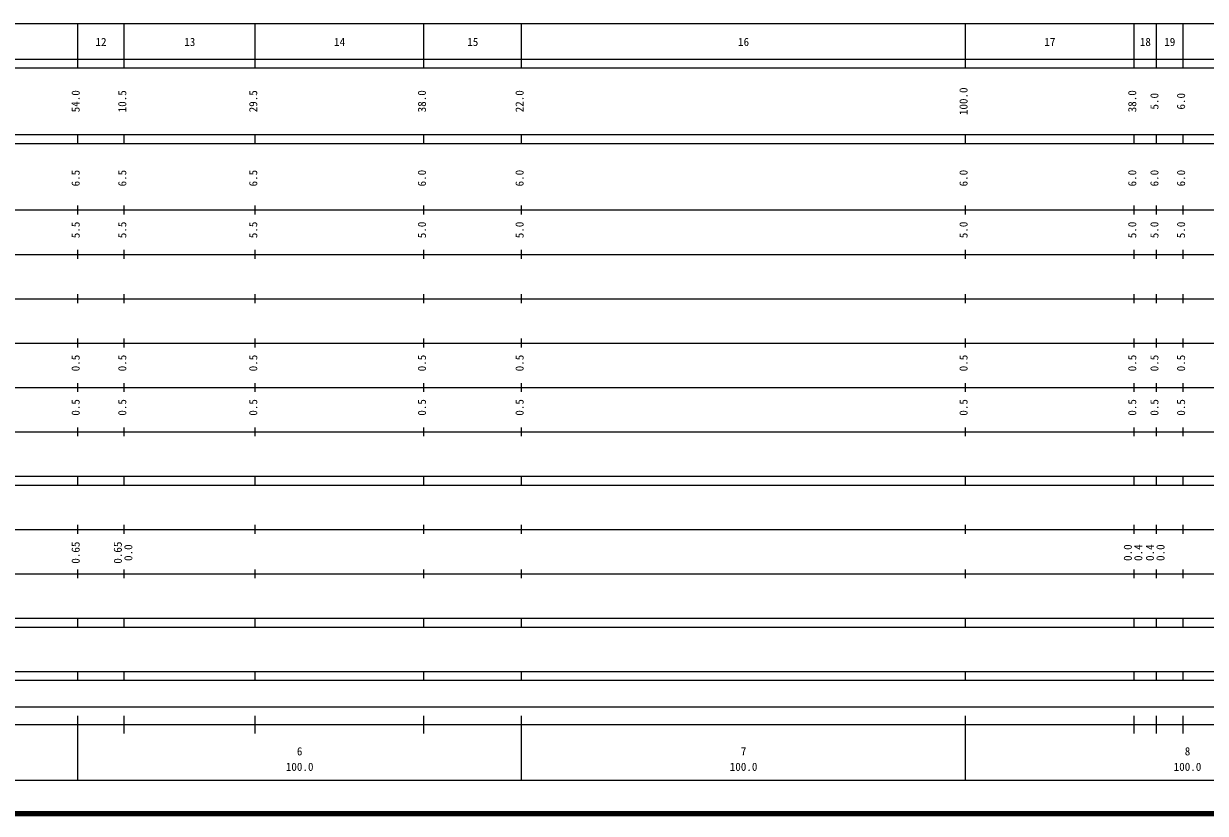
# Model space of a CAD drawing. Units: millimetres on the paper, enlarged 1000 times. Extents: x 40000 to 680000, y 20000 to 380000.
# Drawn here: x 255829 to 522022, y 20000 to 198000 of the extents above; entities that cross this region are included whole.
import ezdxf
from ezdxf.enums import TextEntityAlignment as Align

# ---------------------------------------------------------------- set-up
doc = ezdxf.new("R2010")
doc.units = ezdxf.units.MM
doc.header["$LTSCALE"] = 1000
doc.layers.add('M-TTL', color=2, linetype='Continuous', lineweight=140)
doc.layers.add('M-TTL-BAND', color=7, linetype='Continuous', lineweight=25)
doc.styles.add('ＭＳ ゴシック', font='')
doc.styles.get('ＭＳ ゴシック').set_extended_font_data('MS Gothic')

msp = doc.modelspace()

# ---------------------------------------------------------------- linework, layer by layer
at = {"layer": 'M-TTL'}
msp.add_line((40000, 20000), (680000, 20000), dxfattribs=at)
at = {"layer": 'M-TTL-BAND'}
for p, q in [((68000, 198000), (579000, 198000)), ((268000, 188000), (268000, 198000)), ((278500, 188000), (278500, 198000)), ((308000, 188000), (308000, 198000)), ((346000, 188000), (346000, 198000)), ((368000, 188000), (368000, 198000)), ((468000, 188000), (468000, 198000)), ((506000, 188000), (506000, 198000)), ((511000, 188000), (511000, 198000)), ((517000, 188000), (517000, 198000)), ((40000, 190000), (579000, 190000)), ((40000, 188000), (579000, 188000)), ((40000, 173000), (579000, 173000)), ((40000, 171000), (579000, 171000)), ((268000, 171000), (268000, 173000)), ((278500, 171000), (278500, 173000)), ((308000, 171000), (308000, 173000)), ((346000, 171000), (346000, 173000)), ((368000, 171000), (368000, 173000)), ((468000, 171000), (468000, 173000)), ((506000, 171000), (506000, 173000)), ((511000, 171000), (511000, 173000)), ((517000, 171000), (517000, 173000)), ((40000, 156000), (579000, 156000)), ((268000, 155000), (268000, 157000)), ((278500, 155000), (278500, 157000)), ((308000, 155000), (308000, 157000)), ((346000, 155000), (346000, 157000)), ((368000, 155000), (368000, 157000)), ((468000, 155000), (468000, 157000)), ((506000, 155000), (506000, 157000)), ((511000, 155000), (511000, 157000)), ((517000, 155000), (517000, 157000)), ((268000, 145000), (268000, 147000)), ((278500, 145000), (278500, 147000)), ((308000, 145000), (308000, 147000)), ((346000, 145000), (346000, 147000)), ((368000, 145000), (368000, 147000)), ((468000, 145000), (468000, 147000)), ((506000, 145000), (506000, 147000)), ((511000, 145000), (511000, 147000)), ((517000, 145000), (517000, 147000)), ((46000, 146000), (579000, 146000)), ((52000, 136000), (579000, 136000)), ((268000, 135000), (268000, 137000)), ((278500, 135000), (278500, 137000)), ((308000, 135000), (308000, 137000)), ((346000, 135000), (346000, 137000)), ((368000, 135000), (368000, 137000)), ((468000, 135000), (468000, 137000)), ((506000, 135000), (506000, 137000)), ((511000, 135000), (511000, 137000)), ((517000, 135000), (517000, 137000)), ((46000, 126000), (579000, 126000)), ((268000, 125000), (268000, 127000)), ((278500, 125000), (278500, 127000)), ((308000, 125000), (308000, 127000)), ((346000, 125000), (346000, 127000)), ((368000, 125000), (368000, 127000)), ((468000, 125000), (468000, 127000)), ((506000, 125000), (506000, 127000)), ((511000, 125000), (511000, 127000)), ((517000, 125000), (517000, 127000)), ((52000, 116000), (579000, 116000)), ((268000, 115000), (268000, 117000)), ((278500, 115000), (278500, 117000)), ((308000, 115000), (308000, 117000)), ((346000, 115000), (346000, 117000)), ((368000, 115000), (368000, 117000)), ((468000, 115000), (468000, 117000)), ((506000, 115000), (506000, 117000)), ((511000, 115000), (511000, 117000)), ((517000, 115000), (517000, 117000)), ((268000, 105000), (268000, 107000)), ((278500, 105000), (278500, 107000)), ((308000, 105000), (308000, 107000)), ((346000, 105000), (346000, 107000)), ((368000, 105000), (368000, 107000)), ((468000, 105000), (468000, 107000)), ((506000, 105000), (506000, 107000)), ((511000, 105000), (511000, 107000)), ((517000, 105000), (517000, 107000)), ((46000, 106000), (579000, 106000)), ((40000, 96000), (579000, 96000)), ((268000, 94000), (268000, 96000)), ((278500, 94000), (278500, 96000)), ((308000, 94000), (308000, 96000)), ((346000, 94000), (346000, 96000)), ((368000, 94000), (368000, 96000)), ((468000, 94000), (468000, 96000)), ((506000, 94000), (506000, 96000)), ((511000, 94000), (511000, 96000)), ((517000, 94000), (517000, 96000)), ((40000, 94000), (579000, 94000)), ((49000, 84000), (579000, 84000)), ((268000, 83000), (268000, 85000)), ((278500, 83000), (278500, 85000)), ((308000, 83000), (308000, 85000)), ((346000, 83000), (346000, 85000)), ((368000, 83000), (368000, 85000)), ((468000, 83000), (468000, 85000)), ((506000, 83000), (506000, 85000)), ((511000, 83000), (511000, 85000)), ((517000, 83000), (517000, 85000)), ((268000, 73000), (268000, 75000)), ((278500, 73000), (278500, 75000)), ((308000, 73000), (308000, 75000)), ((346000, 73000), (346000, 75000)), ((368000, 73000), (368000, 75000)), ((468000, 73000), (468000, 75000)), ((506000, 73000), (506000, 75000)), ((511000, 73000), (511000, 75000)), ((517000, 73000), (517000, 75000)), ((40000, 74000), (579000, 74000)), ((40000, 64000), (579000, 64000)), ((268000, 62000), (268000, 64000)), ((278500, 62000), (278500, 64000)), ((308000, 62000), (308000, 64000)), ((346000, 62000), (346000, 64000)), ((368000, 62000), (368000, 64000)), ((468000, 62000), (468000, 64000)), ((506000, 62000), (506000, 64000)), ((511000, 62000), (511000, 64000)), ((517000, 62000), (517000, 64000)), ((40000, 62000), (579000, 62000)), ((40000, 52000), (579000, 52000)), ((268000, 50000), (268000, 52000)), ((278500, 50000), (278500, 52000)), ((308000, 50000), (308000, 52000)), ((346000, 50000), (346000, 52000)), ((368000, 50000), (368000, 52000)), ((468000, 50000), (468000, 52000)), ((506000, 50000), (506000, 52000)), ((511000, 50000), (511000, 52000)), ((517000, 50000), (517000, 52000)), ((40000, 50000), (579000, 50000)), ((85500, 44000), (565000, 44000)), ((40000, 40000), (579000, 40000)), ((268000, 27500), (268000, 42000)), ((278500, 38000), (278500, 42000)), ((308000, 38000), (308000, 42000)), ((346000, 38000), (346000, 42000)), ((368000, 27500), (368000, 42000)), ((468000, 27500), (468000, 42000)), ((506000, 38000), (506000, 42000)), ((511000, 38000), (511000, 42000)), ((517000, 38000), (517000, 42000)), ((68000, 27500), (579000, 27500))]:
    msp.add_line(p, q, dxfattribs=at)

# ---------------------------------------------------------------- texts
at = {"layer": 'M-TTL-BAND', "style": 'ＭＳ ゴシック'}
for s, p in [('12', (273250, 192405)), ('13', (293250, 192405)), ('14', (327000, 192405)), ('15', (357000, 192405)), ('16', (418000, 192405)), ('17', (487000, 192405)), ('18', (508500, 192405)), ('19', (514000, 192405)), ('6', (318000, 32523)), ('7', (418000, 32523)), ('8', (518000, 32523)), ('100.0', (318000, 29033)), ('100.0', (418000, 29033)), ('100.0', (518000, 29033))]:
    msp.add_text(s, height=1833, dxfattribs=at).set_placement(p, align=Align.BOTTOM_CENTER)
for s, p in [('54.0', (269000, 180500)), ('10.5', (279500, 180500)), ('29.5', (309000, 180500)), ('38.0', (347000, 180500)), ('22.0', (369000, 180500)), ('100.0', (469000, 180500)), ('38.0', (507000, 180500)), ('5.0', (512000, 180500)), ('6.0', (518000, 180500)), ('6.5', (269000, 163174)), ('6.5', (279500, 163174)), ('6.5', (309000, 163174)), ('6.0', (347000, 163174)), ('6.0', (369000, 163174)), ('6.0', (469000, 163174)), ('6.0', (507000, 163174)), ('6.0', (512000, 163174)), ('6.0', (518000, 163174)), ('5.5', (269000, 151500)), ('5.5', (279500, 151500)), ('5.5', (309000, 151500)), ('5.0', (347000, 151500)), ('5.0', (369000, 151500)), ('5.0', (469000, 151500)), ('5.0', (507000, 151500)), ('5.0', (512000, 151500)), ('5.0', (518000, 151500)), ('0.5', (269000, 121500)), ('0.5', (279500, 121500)), ('0.5', (309000, 121500)), ('0.5', (347000, 121500)), ('0.5', (369000, 121500)), ('0.5', (469000, 121500)), ('0.5', (507000, 121500)), ('0.5', (512000, 121500)), ('0.5', (518000, 121500)), ('0.5', (269000, 111500)), ('0.5', (279500, 111500)), ('0.5', (309000, 111500)), ('0.5', (347000, 111500)), ('0.5', (369000, 111500)), ('0.5', (469000, 111500)), ('0.5', (507000, 111500)), ('0.5', (512000, 111500)), ('0.5', (518000, 111500)), ('0.65', (269000, 78764)), ('0.65', (278500, 78764)), ('0.0', (280870, 78764)), ('0.0', (506000, 78764)), ('0.4', (508370, 78764)), ('0.4', (511000, 78764)), ('0.0', (513370, 78764))]:
    msp.add_text(s, height=1833, rotation=90, dxfattribs=at).set_placement(p, align=Align.BOTTOM_CENTER)

doc.saveas('drawing.dxf')
